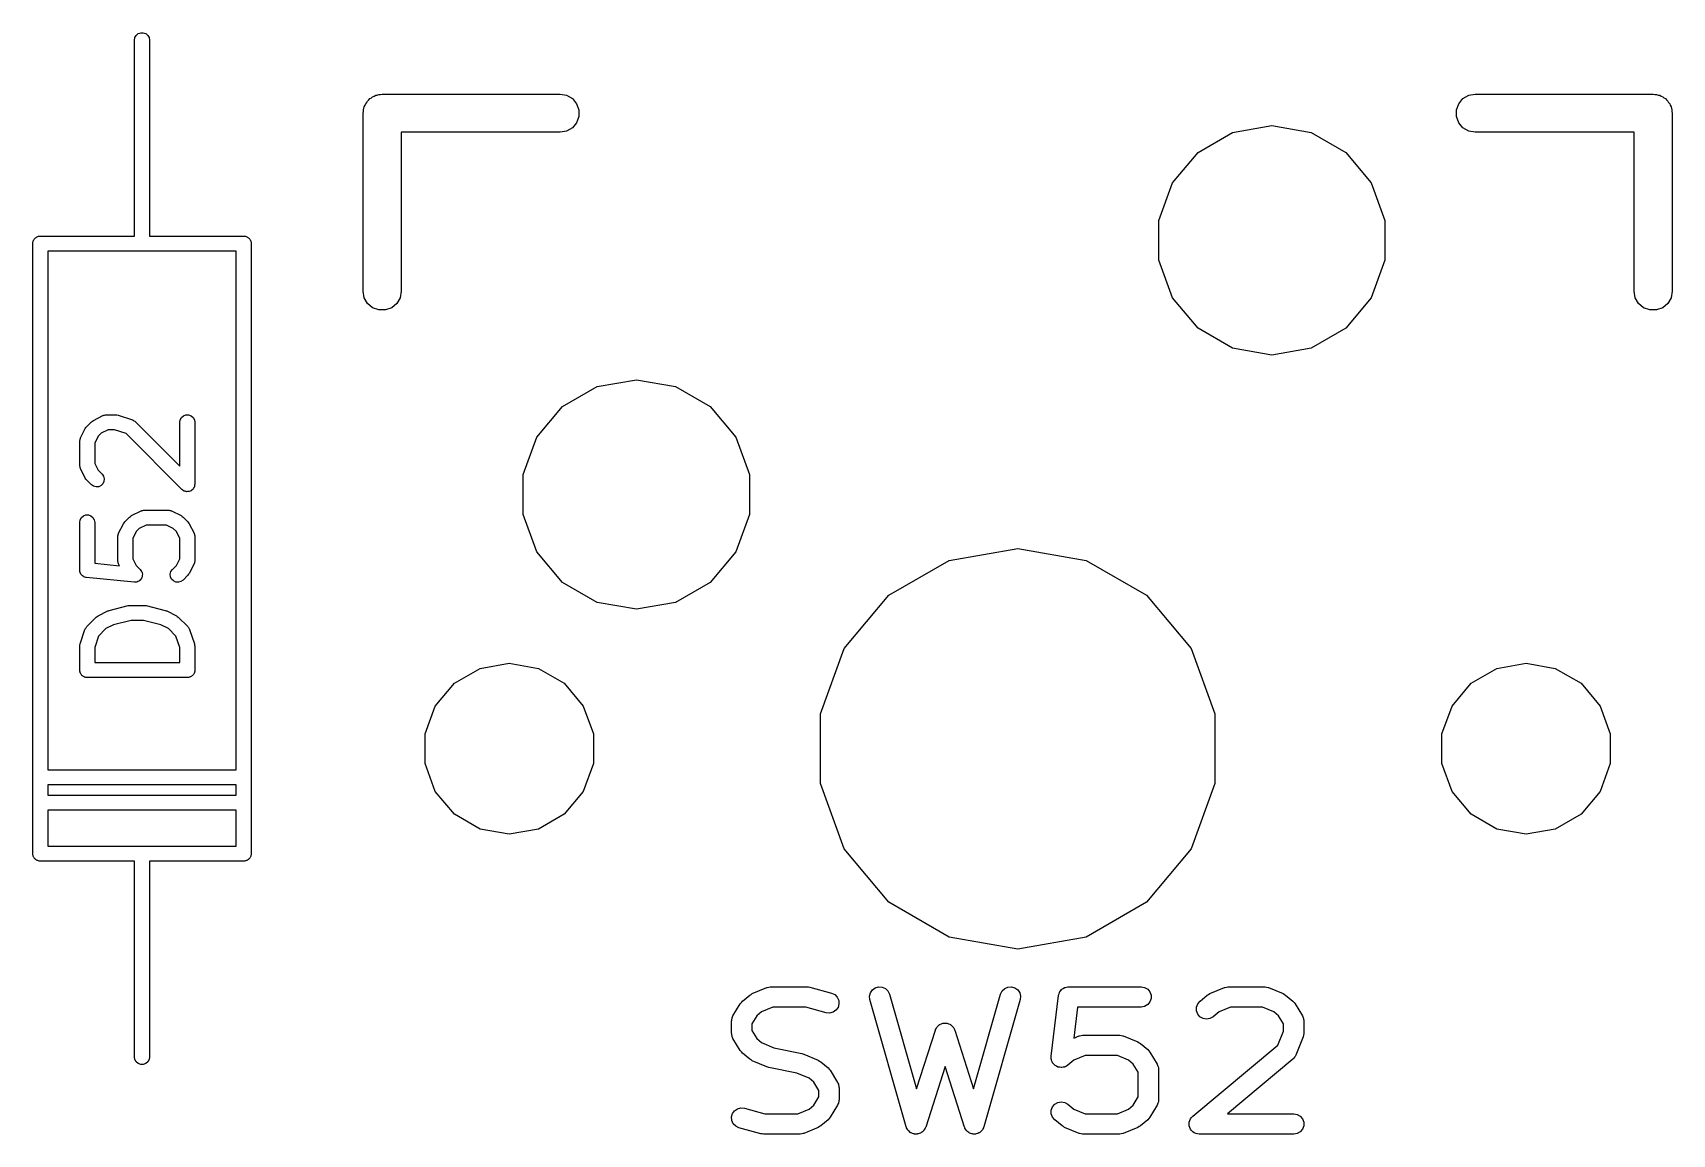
# Model space of a CAD drawing. Header units: millimetres. Extents: x 30 to 728, y -111 to 447.
# Drawn here: x 87.52 to 103.9, y 88.23 to 99.24 of the extents above; entities that cross this region are included whole.
import ezdxf

# ---------------------------------------------------------------- set-up
doc = ezdxf.new("R2010")
doc.units = ezdxf.units.MM
doc.layers.add('BLACK', color=7, linetype='Continuous')
doc.layers.add('寸法', color=21, linetype='Continuous')

# ---------------------------------------------------------------- blocks, each defined once
blk = doc.blocks.new('hhskb-F.SilkS')
at = {"layer": 'BLACK'}
for p, q in [((54.925, -128.92), (54.9295, -128.894)), ((54.925, -130.19), (54.925, -128.92)), ((54.9295, -128.894), (54.9425, -128.872)), ((54.9425, -128.872), (54.9625, -128.855)), ((54.9625, -128.855), (54.987, -128.846)), ((54.987, -128.846), (55.013, -128.846)), ((55.013, -128.846), (55.0375, -128.855)), ((55.0375, -128.855), (55.0575, -128.872)), ((55.0575, -128.872), (55.0705, -128.894)), ((55.0705, -128.894), (55.075, -128.92)), ((55.075, -128.92), (55.075, -130.19)), ((57.221, -129.585), (57.2293, -129.57)), ((57.2293, -129.57), (57.235, -129.555)), ((57.235, -129.555), (57.2457, -129.542)), ((57.2457, -129.542), (57.2541, -129.528)), ((57.2541, -129.528), (57.2668, -129.517)), ((57.2668, -129.517), (57.2775, -129.504)), ((57.2775, -129.504), (57.292, -129.496)), ((57.292, -129.496), (57.3047, -129.485)), ((57.3047, -129.485), (57.3204, -129.479)), ((57.3204, -129.479), (57.3348, -129.471)), ((57.3348, -129.471), (57.3513, -129.468)), ((57.3513, -129.468), (57.3669, -129.462)), ((57.3669, -129.462), (57.3836, -129.462)), ((57.3836, -129.462), (57.4, -129.459)), ((57.4, -129.459), (59.178, -129.459)), ((59.178, -129.459), (59.2432, -129.471)), ((59.2432, -129.471), (59.3005, -129.504)), ((59.3005, -129.504), (59.343, -129.555)), ((59.343, -129.555), (59.3656, -129.617)), ((68.1344, -129.617), (68.157, -129.555)), ((68.157, -129.555), (68.1995, -129.504)), ((68.1995, -129.504), (68.2568, -129.471)), ((68.2568, -129.471), (68.322, -129.459)), ((68.322, -129.459), (70.1, -129.459)), ((70.1, -129.459), (70.1164, -129.462)), ((70.1164, -129.462), (70.1331, -129.462)), ((70.1331, -129.462), (70.1487, -129.468)), ((70.1487, -129.468), (70.1652, -129.471)), ((70.1652, -129.471), (70.1796, -129.479)), ((70.1796, -129.479), (70.1953, -129.485)), ((70.1953, -129.485), (70.208, -129.496)), ((70.208, -129.496), (70.2225, -129.504)), ((70.2225, -129.504), (70.2332, -129.517)), ((70.2332, -129.517), (70.2459, -129.528)), ((70.2459, -129.528), (70.2543, -129.542)), ((70.2543, -129.542), (70.265, -129.555)), ((70.265, -129.555), (70.2707, -129.57)), ((70.2707, -129.57), (70.279, -129.585)), ((57.2095, -129.65), (57.2124, -129.634)), ((57.2095, -131.428), (57.2095, -129.65)), ((57.2124, -129.617), (57.2181, -129.601)), ((57.2124, -129.634), (57.2124, -129.617)), ((57.2181, -129.601), (57.221, -129.585)), ((59.3656, -129.683), (59.343, -129.745)), ((59.3656, -129.617), (59.3656, -129.683)), ((68.1344, -129.683), (68.1344, -129.617)), ((68.157, -129.745), (68.1344, -129.683)), ((70.279, -129.585), (70.2819, -129.601)), ((70.2819, -129.601), (70.2876, -129.617)), ((70.2876, -129.617), (70.2876, -129.634)), ((70.2876, -129.634), (70.2905, -129.65)), ((70.2905, -129.65), (70.2905, -131.428)), ((59.178, -129.84), (57.5905, -129.84)), ((57.5905, -129.84), (57.5905, -131.428)), ((59.2432, -129.829), (59.178, -129.84)), ((59.3005, -129.796), (59.2432, -129.829)), ((59.343, -129.745), (59.3005, -129.796)), ((65.5525, -130.041), (65.8976, -129.842)), ((65.8976, -129.842), (66.29, -129.773)), ((66.29, -129.773), (66.6824, -129.842)), ((66.6824, -129.842), (67.0275, -130.041)), ((68.1995, -129.796), (68.157, -129.745)), ((68.2568, -129.829), (68.1995, -129.796)), ((68.322, -129.84), (68.2568, -129.829)), ((69.9095, -129.84), (68.322, -129.84)), ((69.9095, -131.428), (69.9095, -129.84)), ((65.2964, -130.346), (65.5525, -130.041)), ((67.0275, -130.041), (67.2836, -130.346)), ((54.925, -130.877), (54.925, -130.19)), ((55.075, -130.19), (55.075, -130.877)), ((65.1601, -130.721), (65.2964, -130.346)), ((67.2836, -130.346), (67.4199, -130.721)), ((65.1601, -131.119), (65.1601, -130.721)), ((67.4199, -130.721), (67.4199, -131.119)), ((53.9415, -130.891), (53.9465, -130.887)), ((53.9465, -130.887), (53.9527, -130.885)), ((53.9527, -130.885), (53.9583, -130.882)), ((53.9583, -130.882), (53.9648, -130.88)), ((53.9648, -130.88), (53.971, -130.878)), ((53.971, -130.878), (53.9775, -130.878)), ((53.9775, -130.878), (53.984, -130.877)), ((53.984, -130.877), (54.925, -130.877)), ((55.075, -130.877), (56.016, -130.877)), ((56.016, -130.877), (56.0225, -130.878)), ((56.0225, -130.878), (56.029, -130.878)), ((56.029, -130.878), (56.0352, -130.88)), ((56.0352, -130.88), (56.0417, -130.882)), ((56.0417, -130.882), (56.0473, -130.885)), ((56.0473, -130.885), (56.0535, -130.887)), ((56.0535, -130.887), (56.0585, -130.891)), ((53.909, -130.952), (53.9101, -130.946)), ((53.909, -137.048), (53.909, -130.952)), ((53.9101, -130.939), (53.9124, -130.933)), ((53.9101, -130.946), (53.9101, -130.939)), ((53.9124, -130.933), (53.9135, -130.926)), ((53.9135, -130.926), (53.9168, -130.921)), ((53.9168, -130.921), (53.919, -130.915)), ((53.919, -130.915), (53.9233, -130.909)), ((53.9233, -130.909), (53.9265, -130.904)), ((53.9265, -130.904), (53.9316, -130.9)), ((53.9316, -130.9), (53.9358, -130.895)), ((53.9358, -130.895), (53.9415, -130.891)), ((55, -131.027), (54.059, -131.027)), ((54.059, -131.027), (54.059, -136.211)), ((55.941, -131.027), (55, -131.027)), ((55.941, -136.211), (55.941, -131.027)), ((56.0585, -130.891), (56.0642, -130.895)), ((56.0642, -130.895), (56.0684, -130.9)), ((56.0684, -130.9), (56.0735, -130.904)), ((56.0735, -130.904), (56.0767, -130.909)), ((56.0767, -130.909), (56.081, -130.915)), ((56.081, -130.915), (56.0832, -130.921)), ((56.0832, -130.921), (56.0865, -130.926)), ((56.0865, -130.926), (56.0876, -130.933)), ((56.0876, -130.933), (56.0899, -130.939)), ((56.0899, -130.939), (56.0899, -130.946)), ((56.0899, -130.946), (56.091, -130.952)), ((56.091, -130.952), (56.091, -137.048)), ((65.2964, -131.494), (65.1601, -131.119)), ((67.4199, -131.119), (67.2836, -131.494)), ((57.221, -131.493), (57.2095, -131.428)), ((57.2541, -131.55), (57.221, -131.493)), ((57.579, -131.493), (57.5459, -131.55)), ((57.5905, -131.428), (57.579, -131.493)), ((65.5525, -131.799), (65.2964, -131.494)), ((67.2836, -131.494), (67.0275, -131.799)), ((69.921, -131.493), (69.9095, -131.428)), ((69.9541, -131.55), (69.921, -131.493)), ((70.279, -131.493), (70.2459, -131.55)), ((70.2905, -131.428), (70.279, -131.493)), ((57.3047, -131.593), (57.2541, -131.55)), ((57.3669, -131.616), (57.3047, -131.593)), ((57.4331, -131.616), (57.3669, -131.616)), ((57.4952, -131.593), (57.4331, -131.616)), ((57.5459, -131.55), (57.4952, -131.593)), ((70.0048, -131.593), (69.9541, -131.55)), ((70.0669, -131.616), (70.0048, -131.593)), ((70.1331, -131.616), (70.0669, -131.616)), ((70.1953, -131.593), (70.1331, -131.616)), ((70.2459, -131.55), (70.1953, -131.593)), ((65.8976, -131.998), (65.5525, -131.799)), ((67.0275, -131.799), (66.6824, -131.998)), ((66.29, -132.067), (65.8976, -131.998)), ((66.6824, -131.998), (66.29, -132.067)), ((59.5476, -132.382), (59.94, -132.313)), ((59.94, -132.313), (60.3324, -132.382)), ((59.2025, -132.581), (59.5476, -132.382)), ((60.3324, -132.382), (60.6775, -132.581)), ((54.5141, -132.719), (54.6093, -132.671)), ((54.6093, -132.671), (54.6135, -132.67)), ((54.6135, -132.67), (54.6172, -132.668)), ((54.6172, -132.668), (54.6259, -132.666)), ((54.6259, -132.666), (54.6343, -132.664)), ((54.6343, -132.664), (54.6386, -132.664)), ((54.6386, -132.664), (54.6429, -132.663)), ((54.6429, -132.663), (54.7381, -132.663)), ((54.7381, -132.663), (54.7499, -132.665)), ((54.7499, -132.665), (54.7618, -132.667)), ((54.7618, -132.667), (54.9047, -132.715)), ((55.3819, -132.712), (55.3949, -132.69)), ((55.3949, -132.69), (55.4149, -132.673)), ((55.4149, -132.673), (55.4394, -132.664)), ((55.4394, -132.664), (55.4654, -132.664)), ((55.4654, -132.664), (55.4899, -132.673)), ((55.4899, -132.673), (55.5098, -132.69)), ((55.5098, -132.69), (55.5229, -132.712)), ((58.9464, -132.886), (59.2025, -132.581)), ((60.6775, -132.581), (60.9336, -132.886)), ((54.3853, -132.895), (54.4329, -132.8)), ((54.4329, -132.8), (54.4401, -132.79)), ((54.4401, -132.79), (54.447, -132.78)), ((54.447, -132.78), (54.4946, -132.733)), ((54.4946, -132.733), (54.5044, -132.726)), ((54.5044, -132.726), (54.5141, -132.719)), ((54.592, -132.847), (54.5616, -132.878)), ((54.6606, -132.813), (54.592, -132.847)), ((54.7259, -132.813), (54.6606, -132.813)), ((54.8404, -132.851), (54.7259, -132.813)), ((55.3993, -133.41), (54.8404, -132.851)), ((54.9047, -132.715), (54.9085, -132.717)), ((54.9085, -132.717), (54.9126, -132.718)), ((54.9126, -132.718), (54.9198, -132.723)), ((54.9198, -132.723), (54.9276, -132.727)), ((54.9276, -132.727), (54.9304, -132.73)), ((54.9304, -132.73), (54.934, -132.733)), ((54.934, -132.733), (55.3774, -133.176)), ((55.3774, -132.738), (55.3819, -132.712)), ((55.3774, -133.176), (55.3774, -132.738)), ((55.5229, -132.712), (55.5274, -132.738)), ((55.5274, -132.738), (55.5274, -133.357)), ((54.3774, -132.929), (54.3781, -132.924)), ((54.3774, -133.167), (54.3774, -132.929)), ((54.3779, -132.92), (54.3804, -132.912)), ((54.3781, -132.924), (54.3779, -132.92)), ((54.3804, -132.912), (54.3819, -132.903)), ((54.3819, -132.903), (54.3841, -132.899)), ((54.3841, -132.899), (54.3853, -132.895)), ((54.5616, -132.878), (54.5274, -132.946)), ((54.5274, -132.946), (54.5274, -133.149)), ((58.8101, -133.261), (58.9464, -132.886)), ((60.9336, -132.886), (61.0699, -133.261)), ((54.3781, -133.171), (54.3774, -133.167)), ((54.3779, -133.175), (54.3781, -133.171)), ((54.3804, -133.184), (54.3779, -133.175)), ((54.5274, -133.149), (54.5616, -133.217)), ((54.3819, -133.192), (54.3804, -133.184)), ((54.3841, -133.196), (54.3819, -133.192)), ((54.3853, -133.2), (54.3841, -133.196)), ((54.4329, -133.295), (54.3853, -133.2)), ((54.4401, -133.305), (54.4329, -133.295)), ((54.447, -133.315), (54.4401, -133.305)), ((54.4946, -133.363), (54.447, -133.315)), ((54.5616, -133.217), (54.6007, -133.256)), ((54.6007, -133.256), (54.6156, -133.278)), ((54.6201, -133.329), (54.6091, -133.353)), ((54.6156, -133.278), (54.6223, -133.303)), ((54.6223, -133.303), (54.6201, -133.329)), ((58.8101, -133.659), (58.8101, -133.261)), ((61.0699, -133.261), (61.0699, -133.659)), ((54.5159, -133.377), (54.4946, -133.363)), ((54.5411, -133.384), (54.5159, -133.377)), ((54.567, -133.382), (54.5411, -133.384)), ((54.5906, -133.371), (54.567, -133.382)), ((54.6091, -133.353), (54.5906, -133.371)), ((55.4074, -133.416), (55.3993, -133.41)), ((55.4149, -133.422), (55.4074, -133.416)), ((55.418, -133.423), (55.4149, -133.422)), ((55.4207, -133.425), (55.418, -133.423)), ((55.4302, -133.428), (55.4207, -133.425)), ((55.4394, -133.431), (55.4302, -133.428)), ((55.4427, -133.431), (55.4394, -133.431)), ((55.4458, -133.432), (55.4427, -133.431)), ((55.4556, -133.431), (55.4458, -133.432)), ((55.4654, -133.431), (55.4556, -133.431)), ((55.4685, -133.43), (55.4654, -133.431)), ((55.4718, -133.43), (55.4685, -133.43)), ((55.4807, -133.425), (55.4718, -133.43)), ((55.4899, -133.422), (55.4807, -133.425)), ((55.4924, -133.42), (55.4899, -133.422)), ((55.4954, -133.419), (55.4924, -133.42)), ((55.5023, -133.412), (55.4954, -133.419)), ((55.5098, -133.405), (55.5023, -133.412)), ((55.5115, -133.402), (55.5098, -133.405)), ((55.5138, -133.4), (55.5115, -133.402)), ((55.518, -133.391), (55.5138, -133.4)), ((55.5229, -133.383), (55.518, -133.391)), ((55.5234, -133.38), (55.5229, -133.383)), ((55.5248, -133.377), (55.5234, -133.38)), ((55.5257, -133.367), (55.5248, -133.377)), ((55.5274, -133.357), (55.5257, -133.367)), ((54.3949, -133.69), (54.4149, -133.673)), ((54.4149, -133.673), (54.4394, -133.664)), ((54.4394, -133.664), (54.4654, -133.664)), ((54.4654, -133.664), (54.4899, -133.673)), ((54.4899, -133.673), (54.5098, -133.69)), ((54.8854, -133.678), (54.895, -133.671)), ((54.895, -133.671), (54.9903, -133.623)), ((54.9903, -133.623), (54.9944, -133.622)), ((54.9944, -133.622), (54.9982, -133.62)), ((54.9982, -133.62), (55.0068, -133.618)), ((55.0068, -133.618), (55.0152, -133.616)), ((55.0152, -133.616), (55.0196, -133.616)), ((55.0196, -133.616), (55.0238, -133.615)), ((55.0238, -133.615), (55.2619, -133.615)), ((55.2619, -133.615), (55.2662, -133.616)), ((55.2662, -133.616), (55.2705, -133.616)), ((55.2705, -133.616), (55.2789, -133.618)), ((55.2789, -133.618), (55.2876, -133.62)), ((55.2876, -133.62), (55.2913, -133.622)), ((55.2913, -133.622), (55.2954, -133.623)), ((55.2954, -133.623), (55.3907, -133.671)), ((55.3907, -133.671), (55.4003, -133.678)), ((58.9464, -134.034), (58.8101, -133.659)), ((61.0699, -133.659), (60.9336, -134.034)), ((54.3774, -133.738), (54.3819, -133.712)), ((54.3774, -134.214), (54.3774, -133.738)), ((54.3819, -133.712), (54.3949, -133.69)), ((54.5098, -133.69), (54.5229, -133.712)), ((54.5229, -133.712), (54.5274, -133.738)), ((54.5274, -133.738), (54.5274, -134.146)), ((54.7663, -133.847), (54.8139, -133.752)), ((54.8139, -133.752), (54.821, -133.743)), ((54.821, -133.743), (54.8279, -133.733)), ((54.8279, -133.733), (54.8755, -133.685)), ((54.8755, -133.685), (54.8854, -133.678)), ((54.9426, -133.83), (54.9083, -133.899)), ((54.973, -133.8), (54.9426, -133.83)), ((55.0415, -133.765), (54.973, -133.8)), ((55.2442, -133.765), (55.0415, -133.765)), ((55.3127, -133.8), (55.2442, -133.765)), ((55.3431, -133.83), (55.3127, -133.8)), ((55.3774, -133.899), (55.3431, -133.83)), ((55.4003, -133.678), (55.4102, -133.685)), ((55.4102, -133.685), (55.4578, -133.733)), ((55.4578, -133.733), (55.4647, -133.743)), ((55.4647, -133.743), (55.4718, -133.752)), ((55.4718, -133.752), (55.5195, -133.847)), ((54.7583, -133.881), (54.7591, -133.877)), ((54.7583, -134.119), (54.7583, -133.881)), ((54.7588, -133.872), (54.7613, -133.864)), ((54.7591, -133.877), (54.7588, -133.872)), ((54.7613, -133.864), (54.7629, -133.855)), ((54.7629, -133.855), (54.765, -133.852)), ((54.765, -133.852), (54.7663, -133.847)), ((54.9083, -133.899), (54.9083, -134.101)), ((55.3774, -134.101), (55.3774, -133.899)), ((55.5195, -133.847), (55.5207, -133.852)), ((55.5207, -133.852), (55.5229, -133.855)), ((55.5229, -133.855), (55.5244, -133.864)), ((55.5244, -133.864), (55.5269, -133.872)), ((55.5269, -133.872), (55.5266, -133.877)), ((55.5266, -133.877), (55.5274, -133.881)), ((55.5274, -133.881), (55.5274, -134.119)), ((63.0654, -134.119), (63.75, -133.998)), ((63.75, -133.998), (64.4346, -134.119)), ((54.5274, -134.146), (54.7756, -134.171)), ((54.7591, -134.123), (54.7583, -134.119)), ((54.7588, -134.128), (54.7591, -134.123)), ((54.7613, -134.136), (54.7588, -134.128)), ((54.7629, -134.145), (54.7613, -134.136)), ((54.765, -134.148), (54.7629, -134.145)), ((54.7663, -134.153), (54.765, -134.148)), ((54.7756, -134.171), (54.7663, -134.153)), ((54.9083, -134.101), (54.9426, -134.17)), ((55.3431, -134.17), (55.3774, -134.101)), ((55.5195, -134.153), (55.4718, -134.248)), ((55.5207, -134.148), (55.5195, -134.153)), ((55.5229, -134.145), (55.5207, -134.148)), ((55.5244, -134.136), (55.5229, -134.145)), ((55.5269, -134.128), (55.5244, -134.136)), ((55.5274, -134.119), (55.5266, -134.123)), ((55.5266, -134.123), (55.5269, -134.128)), ((59.2025, -134.339), (58.9464, -134.034)), ((60.9336, -134.034), (60.6775, -134.339)), ((62.4634, -134.467), (63.0654, -134.119)), ((64.4346, -134.119), (65.0365, -134.467)), ((54.3779, -134.217), (54.3774, -134.214)), ((54.3776, -134.22), (54.3779, -134.217)), ((54.3801, -134.23), (54.3776, -134.22)), ((54.3819, -134.24), (54.3801, -134.23)), ((54.3833, -134.242), (54.3819, -134.24)), ((54.384, -134.245), (54.3833, -134.242)), ((54.3898, -134.254), (54.384, -134.245)), ((54.3949, -134.262), (54.3898, -134.254)), ((54.3971, -134.264), (54.3949, -134.262)), ((54.3987, -134.267), (54.3971, -134.264)), ((54.407, -134.273), (54.3987, -134.267)), ((54.4149, -134.279), (54.407, -134.273)), ((54.4175, -134.28), (54.4149, -134.279)), ((54.4198, -134.282), (54.4175, -134.28)), ((54.4297, -134.285), (54.4198, -134.282)), ((54.4394, -134.288), (54.4297, -134.285)), ((54.4422, -134.288), (54.4394, -134.288)), ((54.4449, -134.289), (54.4422, -134.288)), ((54.9211, -134.337), (54.4449, -134.289)), ((54.9426, -134.17), (54.9816, -134.209)), ((54.9708, -134.324), (54.9594, -134.329)), ((54.9712, -134.324), (54.9708, -134.324)), ((54.9716, -134.323), (54.9712, -134.324)), ((54.9805, -134.314), (54.9716, -134.323)), ((54.9895, -134.306), (54.9805, -134.314)), ((54.9816, -134.209), (54.9819, -134.209)), ((54.9819, -134.209), (54.9823, -134.21)), ((54.9823, -134.21), (54.9893, -134.22)), ((54.9893, -134.22), (54.9965, -134.23)), ((54.9897, -134.305), (54.9895, -134.306)), ((54.99, -134.305), (54.9897, -134.305)), ((54.9953, -134.294), (54.99, -134.305)), ((55.0008, -134.282), (54.9953, -134.294)), ((54.9965, -134.23), (54.9967, -134.231)), ((54.9967, -134.231), (54.9969, -134.231)), ((54.9969, -134.231), (55, -134.243)), ((55, -134.243), (55.0033, -134.255)), ((55.001, -134.281), (55.0008, -134.282)), ((55.0008, -134.282), (55.0008, -134.282)), ((55.0021, -134.269), (55.001, -134.281)), ((55.0034, -134.256), (55.0021, -134.269)), ((55.0033, -134.255), (55.0032, -134.256)), ((55.0032, -134.256), (55.0034, -134.256)), ((55.2824, -134.255), (55.2892, -134.23)), ((55.2847, -134.281), (55.2824, -134.255)), ((55.2957, -134.305), (55.2847, -134.281)), ((55.2892, -134.23), (55.3041, -134.209)), ((55.3141, -134.323), (55.2957, -134.305)), ((55.3041, -134.209), (55.3431, -134.17)), ((55.3377, -134.334), (55.3141, -134.323)), ((55.4102, -134.315), (55.3888, -134.33)), ((55.4578, -134.267), (55.4102, -134.315)), ((55.4647, -134.257), (55.4578, -134.267)), ((55.4718, -134.248), (55.4647, -134.257)), ((54.9216, -134.336), (54.9211, -134.337)), ((54.922, -134.337), (54.9216, -134.336)), ((54.9345, -134.336), (54.922, -134.337)), ((54.9471, -134.335), (54.9345, -134.336)), ((54.9475, -134.334), (54.9471, -134.335)), ((54.948, -134.334), (54.9475, -134.334)), ((54.9594, -134.329), (54.948, -134.334)), ((55.3637, -134.337), (55.3377, -134.334)), ((55.3888, -134.33), (55.3637, -134.337)), ((59.5476, -134.538), (59.2025, -134.339)), ((60.6775, -134.339), (60.3324, -134.538)), ((62.0166, -134.999), (62.4634, -134.467)), ((65.0365, -134.467), (65.4834, -134.999)), ((54.5617, -134.671), (54.6569, -134.623)), ((54.6569, -134.623), (54.6648, -134.621)), ((54.6648, -134.621), (54.6723, -134.618)), ((54.6723, -134.618), (54.8628, -134.57)), ((54.8628, -134.57), (54.8719, -134.569)), ((54.8719, -134.569), (54.881, -134.568)), ((54.881, -134.568), (55.0238, -134.568)), ((55.0238, -134.568), (55.0328, -134.569)), ((55.0328, -134.569), (55.042, -134.57)), ((55.042, -134.57), (55.2325, -134.618)), ((55.2325, -134.618), (55.24, -134.621)), ((55.24, -134.621), (55.2478, -134.623)), ((55.2478, -134.623), (55.3431, -134.671)), ((59.94, -134.607), (59.5476, -134.538)), ((60.3324, -134.538), (59.94, -134.607)), ((54.3812, -134.952), (54.4288, -134.81)), ((54.4288, -134.81), (54.4309, -134.806)), ((54.4309, -134.806), (54.432, -134.802)), ((54.432, -134.802), (54.4371, -134.794)), ((54.4371, -134.794), (54.4413, -134.787)), ((54.4413, -134.787), (54.4445, -134.784)), ((54.4445, -134.784), (54.447, -134.78)), ((54.447, -134.78), (54.5422, -134.685)), ((54.5422, -134.685), (54.552, -134.678)), ((54.552, -134.678), (54.5617, -134.671)), ((54.6397, -134.8), (54.5656, -134.874)), ((54.7167, -134.761), (54.6397, -134.8)), ((54.8902, -134.718), (54.7167, -134.761)), ((55.0146, -134.718), (54.8902, -134.718)), ((55.1881, -134.761), (55.0146, -134.718)), ((55.2651, -134.8), (55.1881, -134.761)), ((55.3392, -134.874), (55.2651, -134.8)), ((55.3431, -134.671), (55.3527, -134.678)), ((55.3527, -134.678), (55.3626, -134.685)), ((55.3626, -134.685), (55.4578, -134.78)), ((55.4578, -134.78), (55.4603, -134.784)), ((55.4603, -134.784), (55.4635, -134.787)), ((55.4635, -134.787), (55.4677, -134.794)), ((55.4677, -134.794), (55.4727, -134.802)), ((55.4727, -134.802), (55.4739, -134.806)), ((55.4739, -134.806), (55.4759, -134.81)), ((55.4759, -134.81), (55.5235, -134.952)), ((54.3774, -134.976), (54.3795, -134.964)), ((54.3774, -135.214), (54.3774, -134.976)), ((54.3795, -134.964), (54.3812, -134.952)), ((54.5656, -134.874), (54.5274, -134.988)), ((55.3774, -134.988), (55.3392, -134.874)), ((55.5235, -134.952), (55.5253, -134.964)), ((55.5253, -134.964), (55.5274, -134.976)), ((55.5274, -134.976), (55.5274, -135.214)), ((54.5274, -134.988), (54.5274, -135.139)), ((54.5274, -135.139), (55.3774, -135.139)), ((55.3774, -135.139), (55.3774, -134.988)), ((58.3779, -135.197), (58.67, -135.146)), ((58.67, -135.146), (58.9621, -135.197)), ((61.7789, -135.652), (62.0166, -134.999)), ((65.4834, -134.999), (65.7211, -135.652)), ((68.5379, -135.197), (68.83, -135.146)), ((68.83, -135.146), (69.1221, -135.197)), ((54.3785, -135.221), (54.3774, -135.214)), ((54.3785, -135.227), (54.3785, -135.221)), ((54.3808, -135.233), (54.3785, -135.227)), ((54.3819, -135.24), (54.3808, -135.233)), ((54.3852, -135.246), (54.3819, -135.24)), ((54.3874, -135.252), (54.3852, -135.246)), ((54.3916, -135.257), (54.3874, -135.252)), ((54.3949, -135.262), (54.3916, -135.257)), ((54.4, -135.267), (54.3949, -135.262)), ((54.4042, -135.272), (54.4, -135.267)), ((54.4099, -135.275), (54.4042, -135.272)), ((54.4149, -135.279), (54.4099, -135.275)), ((54.421, -135.281), (54.4149, -135.279)), ((54.4267, -135.285), (54.421, -135.281)), ((54.4332, -135.286), (54.4267, -135.285)), ((54.4394, -135.288), (54.4332, -135.286)), ((54.4459, -135.288), (54.4394, -135.288)), ((54.4524, -135.289), (54.4459, -135.288)), ((55.4524, -135.289), (54.4524, -135.289)), ((55.4588, -135.288), (55.4524, -135.289)), ((55.4654, -135.288), (55.4588, -135.288)), ((55.4716, -135.286), (55.4654, -135.288)), ((55.478, -135.285), (55.4716, -135.286)), ((55.4837, -135.281), (55.478, -135.285)), ((55.4899, -135.279), (55.4837, -135.281)), ((55.4949, -135.275), (55.4899, -135.279)), ((55.5006, -135.272), (55.4949, -135.275)), ((55.5048, -135.267), (55.5006, -135.272)), ((55.5098, -135.262), (55.5048, -135.267)), ((55.5131, -135.257), (55.5098, -135.262)), ((55.5173, -135.252), (55.5131, -135.257)), ((55.5196, -135.246), (55.5173, -135.252)), ((55.5229, -135.24), (55.5196, -135.246)), ((55.524, -135.233), (55.5229, -135.24)), ((55.5262, -135.227), (55.524, -135.233)), ((55.5274, -135.214), (55.5262, -135.221)), ((55.5262, -135.221), (55.5262, -135.227)), ((58.121, -135.346), (58.3779, -135.197)), ((58.9621, -135.197), (59.219, -135.346)), ((68.281, -135.346), (68.5379, -135.197)), ((69.1221, -135.197), (69.379, -135.346)), ((57.9303, -135.573), (58.121, -135.346)), ((59.219, -135.346), (59.4097, -135.573)), ((68.0903, -135.573), (68.281, -135.346)), ((69.379, -135.346), (69.5697, -135.573)), ((57.8288, -135.852), (57.9303, -135.573)), ((59.4097, -135.573), (59.5112, -135.852)), ((67.9888, -135.852), (68.0903, -135.573)), ((69.5697, -135.573), (69.6712, -135.852)), ((61.7789, -136.348), (61.7789, -135.652)), ((65.7211, -135.652), (65.7211, -136.348)), ((57.8288, -136.148), (57.8288, -135.852)), ((59.5112, -135.852), (59.5112, -136.148)), ((67.9888, -136.148), (67.9888, -135.852)), ((69.6712, -135.852), (69.6712, -136.148)), ((54.059, -136.211), (55.941, -136.211)), ((57.9303, -136.427), (57.8288, -136.148)), ((59.5112, -136.148), (59.4097, -136.427)), ((68.0903, -136.427), (67.9888, -136.148)), ((69.6712, -136.148), (69.5697, -136.427)), ((54.059, -136.361), (54.059, -136.465)), ((55.941, -136.361), (54.059, -136.361)), ((55.941, -136.465), (55.941, -136.361)), ((58.121, -136.654), (57.9303, -136.427)), ((59.4097, -136.427), (59.219, -136.654)), ((62.0166, -137.001), (61.7789, -136.348)), ((65.7211, -136.348), (65.4834, -137.001)), ((68.281, -136.654), (68.0903, -136.427)), ((69.5697, -136.427), (69.379, -136.654)), ((54.059, -136.465), (55.941, -136.465)), ((55.941, -136.615), (54.059, -136.615)), ((54.059, -136.615), (54.059, -136.973)), ((55.941, -136.973), (55.941, -136.615)), ((58.3779, -136.803), (58.121, -136.654)), ((59.219, -136.654), (58.9621, -136.803)), ((68.5379, -136.803), (68.281, -136.654)), ((69.379, -136.654), (69.1221, -136.803)), ((58.67, -136.854), (58.3779, -136.803)), ((58.9621, -136.803), (58.67, -136.854)), ((68.83, -136.854), (68.5379, -136.803)), ((69.1221, -136.803), (68.83, -136.854)), ((53.9101, -137.054), (53.909, -137.048)), ((53.9101, -137.061), (53.9101, -137.054)), ((53.9124, -137.067), (53.9101, -137.061)), ((53.9135, -137.074), (53.9124, -137.067)), ((53.9168, -137.079), (53.9135, -137.074)), ((53.919, -137.085), (53.9168, -137.079)), ((53.9233, -137.091), (53.919, -137.085)), ((53.9265, -137.096), (53.9233, -137.091)), ((53.9316, -137.1), (53.9265, -137.096)), ((53.9358, -137.105), (53.9316, -137.1)), ((53.9415, -137.109), (53.9358, -137.105)), ((53.9465, -137.113), (53.9415, -137.109)), ((53.9527, -137.115), (53.9465, -137.113)), ((54.059, -136.973), (55, -136.973)), ((55, -136.973), (55.941, -136.973)), ((56.0535, -137.113), (56.0473, -137.115)), ((56.0585, -137.109), (56.0535, -137.113)), ((56.0642, -137.105), (56.0585, -137.109)), ((56.0684, -137.1), (56.0642, -137.105)), ((56.0735, -137.096), (56.0684, -137.1)), ((56.0767, -137.091), (56.0735, -137.096)), ((56.081, -137.085), (56.0767, -137.091)), ((56.0832, -137.079), (56.081, -137.085)), ((56.0865, -137.074), (56.0832, -137.079)), ((56.0876, -137.067), (56.0865, -137.074)), ((56.0899, -137.061), (56.0876, -137.067)), ((56.091, -137.048), (56.0899, -137.054)), ((56.0899, -137.054), (56.0899, -137.061)), ((62.4634, -137.533), (62.0166, -137.001)), ((65.4834, -137.001), (65.0365, -137.533)), ((53.9583, -137.118), (53.9527, -137.115)), ((53.9648, -137.12), (53.9583, -137.118)), ((53.971, -137.122), (53.9648, -137.12)), ((53.9775, -137.122), (53.971, -137.122)), ((53.984, -137.123), (53.9775, -137.122)), ((54.925, -137.123), (53.984, -137.123)), ((54.925, -137.81), (54.925, -137.123)), ((56.016, -137.123), (55.075, -137.123)), ((55.075, -137.123), (55.075, -137.81)), ((56.0225, -137.122), (56.016, -137.123)), ((56.029, -137.122), (56.0225, -137.122)), ((56.0352, -137.12), (56.029, -137.122)), ((56.0417, -137.118), (56.0352, -137.12)), ((56.0473, -137.115), (56.0417, -137.118)), ((63.0654, -137.881), (62.4634, -137.533)), ((65.0365, -137.533), (64.4346, -137.881)), ((54.925, -139.08), (54.925, -137.81)), ((55.075, -137.81), (55.075, -139.08)), ((63.75, -138.002), (63.0654, -137.881)), ((64.4346, -137.881), (63.75, -138.002)), ((61.0984, -138.446), (61.2435, -138.386)), ((61.2435, -138.386), (61.2458, -138.385)), ((61.2458, -138.385), (61.2478, -138.384)), ((61.2478, -138.384), (61.2629, -138.381)), ((61.2629, -138.381), (61.2779, -138.378)), ((61.2779, -138.378), (61.2803, -138.378)), ((61.2803, -138.378), (61.2826, -138.378)), ((61.2826, -138.378), (61.6454, -138.378)), ((61.6454, -138.378), (61.659, -138.38)), ((61.659, -138.38), (61.6726, -138.382)), ((61.6726, -138.382), (61.8903, -138.442)), ((62.2784, -138.438), (62.2981, -138.409)), ((62.2981, -138.409), (62.3267, -138.388)), ((62.3267, -138.388), (62.3606, -138.378)), ((62.3606, -138.378), (62.3958, -138.381)), ((62.3958, -138.381), (62.428, -138.395)), ((62.428, -138.395), (62.4534, -138.42)), ((62.4534, -138.42), (62.4688, -138.452)), ((63.5797, -138.452), (63.5952, -138.42)), ((63.5952, -138.42), (63.6205, -138.395)), ((63.6205, -138.395), (63.6528, -138.381)), ((63.6528, -138.381), (63.688, -138.378)), ((63.688, -138.378), (63.7219, -138.388)), ((63.7219, -138.388), (63.7504, -138.409)), ((63.7504, -138.409), (63.7702, -138.438)), ((64.17, -138.429), (64.1796, -138.417)), ((64.1796, -138.417), (64.1885, -138.405)), ((64.1885, -138.405), (64.1909, -138.404)), ((64.1909, -138.404), (64.1927, -138.402)), ((64.1927, -138.402), (64.2056, -138.394)), ((64.2056, -138.394), (64.218, -138.386)), ((64.218, -138.386), (64.2208, -138.385)), ((64.2208, -138.385), (64.2233, -138.384)), ((64.2233, -138.384), (64.2379, -138.381)), ((64.2379, -138.381), (64.2524, -138.378)), ((64.2524, -138.378), (64.2552, -138.378)), ((64.2552, -138.378), (64.258, -138.378)), ((64.258, -138.378), (64.9837, -138.378)), ((64.9837, -138.378), (65.0185, -138.384)), ((65.0185, -138.384), (65.049, -138.402)), ((65.049, -138.402), (65.0717, -138.429)), ((65.6704, -138.446), (65.8155, -138.386)), ((65.8155, -138.386), (65.8178, -138.385)), ((65.8178, -138.385), (65.8198, -138.384)), ((65.8198, -138.384), (65.8349, -138.381)), ((65.8349, -138.381), (65.8499, -138.378)), ((65.8499, -138.378), (65.8523, -138.378)), ((65.8523, -138.378), (65.8546, -138.378)), ((65.8546, -138.378), (66.2174, -138.378)), ((66.2174, -138.378), (66.2197, -138.378)), ((66.2197, -138.378), (66.2221, -138.378)), ((66.2221, -138.378), (66.2371, -138.381)), ((66.2371, -138.381), (66.2522, -138.384)), ((66.2522, -138.384), (66.2542, -138.385)), ((66.2542, -138.385), (66.2565, -138.386)), ((66.2565, -138.386), (66.4016, -138.446)), ((60.9052, -138.669), (60.9777, -138.548)), ((60.9777, -138.548), (60.9888, -138.535)), ((60.9888, -138.535), (60.9998, -138.522)), ((60.9998, -138.522), (61.0724, -138.462)), ((61.0724, -138.462), (61.0856, -138.454)), ((61.0856, -138.454), (61.0984, -138.446)), ((61.3029, -138.581), (61.1907, -138.628)), ((61.6316, -138.581), (61.3029, -138.581)), ((61.8359, -138.638), (61.6316, -138.581)), ((61.8903, -138.442), (61.9222, -138.457)), ((61.9222, -138.457), (61.9469, -138.482)), ((61.9548, -138.584), (61.9343, -138.612)), ((61.9469, -138.482), (61.9615, -138.515)), ((61.9643, -138.55), (61.9548, -138.584)), ((61.9615, -138.515), (61.9643, -138.55)), ((62.2698, -138.472), (62.2784, -138.438)), ((62.2735, -138.507), (62.2698, -138.472)), ((62.6363, -139.777), (62.2735, -138.507)), ((62.4688, -138.452), (62.7395, -139.399)), ((63.3091, -139.399), (63.5797, -138.452)), ((63.7751, -138.507), (63.4123, -139.777)), ((63.7702, -138.438), (63.7788, -138.472)), ((63.7788, -138.472), (63.7751, -138.507)), ((64.0846, -139.072), (64.1571, -138.467)), ((64.1571, -138.467), (64.1579, -138.465)), ((64.1579, -138.462), (64.163, -138.448)), ((64.1579, -138.465), (64.1579, -138.462)), ((64.163, -138.448), (64.1673, -138.434)), ((64.1673, -138.434), (64.169, -138.431)), ((64.169, -138.431), (64.17, -138.429)), ((64.3481, -138.581), (64.3109, -138.892)), ((64.9837, -138.581), (64.3481, -138.581)), ((65.0185, -138.575), (64.9837, -138.581)), ((65.049, -138.557), (65.0185, -138.575)), ((65.0717, -138.53), (65.049, -138.557)), ((65.0717, -138.429), (65.0838, -138.462)), ((65.0838, -138.497), (65.0717, -138.53)), ((65.0838, -138.462), (65.0838, -138.497)), ((65.5367, -138.618), (65.5369, -138.582)), ((65.5369, -138.582), (65.549, -138.549)), ((65.549, -138.549), (65.5718, -138.522)), ((65.5718, -138.522), (65.6444, -138.462)), ((65.6444, -138.462), (65.6576, -138.454)), ((65.6576, -138.454), (65.6704, -138.446)), ((65.8749, -138.581), (65.7627, -138.628)), ((66.1971, -138.581), (65.8749, -138.581)), ((66.3093, -138.628), (66.1971, -138.581)), ((66.4016, -138.446), (66.4144, -138.454)), ((66.4144, -138.454), (66.4276, -138.462)), ((66.4276, -138.462), (66.5002, -138.522)), ((66.5002, -138.522), (66.5111, -138.535)), ((66.5111, -138.535), (66.5223, -138.548)), ((66.5223, -138.548), (66.5948, -138.669)), ((60.8907, -138.721), (60.8924, -138.712)), ((60.8907, -138.842), (60.8907, -138.721)), ((60.8924, -138.712), (60.8925, -138.702)), ((60.8925, -138.702), (60.8954, -138.695)), ((60.8954, -138.695), (60.8968, -138.687)), ((60.8968, -138.687), (60.9017, -138.678)), ((60.9017, -138.678), (60.9052, -138.669)), ((61.1431, -138.668), (61.0939, -138.75)), ((61.0939, -138.75), (61.0939, -138.814)), ((61.1907, -138.628), (61.1431, -138.668)), ((61.8711, -138.641), (61.8359, -138.638)), ((61.9052, -138.632), (61.8711, -138.641)), ((61.9343, -138.612), (61.9052, -138.632)), ((62.977, -138.752), (62.99, -138.748)), ((62.99, -138.748), (63.0027, -138.743)), ((63.0027, -138.743), (63.0068, -138.743)), ((63.0068, -138.743), (63.0106, -138.742)), ((63.0106, -138.742), (63.0243, -138.742)), ((63.0243, -138.742), (63.038, -138.742)), ((63.038, -138.742), (63.0418, -138.743)), ((63.0418, -138.743), (63.0459, -138.743)), ((63.0459, -138.743), (63.0585, -138.748)), ((63.0585, -138.748), (63.0716, -138.752)), ((65.5487, -138.651), (65.5367, -138.618)), ((65.5713, -138.678), (65.5487, -138.651)), ((65.6018, -138.696), (65.5713, -138.678)), ((65.6365, -138.702), (65.6018, -138.696)), ((65.6713, -138.696), (65.6365, -138.702)), ((65.7019, -138.679), (65.6713, -138.696)), ((65.7627, -138.628), (65.7019, -138.679)), ((66.3569, -138.668), (66.3093, -138.628)), ((66.4061, -138.75), (66.3569, -138.668)), ((66.4061, -138.823), (66.4061, -138.75)), ((66.5948, -138.669), (66.5983, -138.678)), ((66.5983, -138.678), (66.6032, -138.687)), ((66.6032, -138.687), (66.6046, -138.695)), ((66.6046, -138.695), (66.6075, -138.702)), ((66.6075, -138.702), (66.6076, -138.712)), ((66.6076, -138.712), (66.6093, -138.721)), ((66.6093, -138.721), (66.6093, -138.842)), ((60.8924, -138.852), (60.8907, -138.842)), ((60.8925, -138.862), (60.8924, -138.852)), ((60.8954, -138.869), (60.8925, -138.862)), ((60.8968, -138.877), (60.8954, -138.869)), ((60.9017, -138.886), (60.8968, -138.877)), ((60.9052, -138.895), (60.9017, -138.886)), ((60.9777, -139.016), (60.9052, -138.895)), ((61.0939, -138.814), (61.1431, -138.896)), ((61.1431, -138.896), (61.1907, -138.936)), ((62.7395, -139.399), (62.9275, -138.811)), ((62.9275, -138.811), (62.9294, -138.808)), ((62.9294, -138.808), (62.9303, -138.804)), ((62.9303, -138.804), (62.9376, -138.792)), ((62.9376, -138.792), (62.9439, -138.78)), ((62.9439, -138.78), (62.9469, -138.777)), ((62.9469, -138.777), (62.9491, -138.774)), ((62.9491, -138.774), (62.9599, -138.766)), ((62.9599, -138.766), (62.9701, -138.756)), ((62.9701, -138.756), (62.9738, -138.755)), ((62.9738, -138.755), (62.977, -138.752)), ((63.0716, -138.752), (63.0748, -138.755)), ((63.0748, -138.755), (63.0785, -138.756)), ((63.0785, -138.756), (63.0887, -138.766)), ((63.0887, -138.766), (63.0995, -138.774)), ((63.0995, -138.774), (63.1016, -138.777)), ((63.1016, -138.777), (63.1046, -138.78)), ((63.1046, -138.78), (63.111, -138.792)), ((63.111, -138.792), (63.1183, -138.804)), ((63.1183, -138.804), (63.1192, -138.808)), ((63.1192, -138.808), (63.1211, -138.811)), ((63.1211, -138.811), (63.3091, -139.399)), ((64.3109, -138.892), (64.3641, -138.87)), ((64.3641, -138.87), (64.3664, -138.869)), ((64.3664, -138.869), (64.3684, -138.868)), ((64.3684, -138.868), (64.3835, -138.865)), ((64.3835, -138.865), (64.3985, -138.862)), ((64.3985, -138.862), (64.4008, -138.862)), ((64.4008, -138.862), (64.4031, -138.862)), ((64.4031, -138.862), (64.766, -138.862)), ((64.766, -138.862), (64.7683, -138.862)), ((64.7683, -138.862), (64.7706, -138.862)), ((64.7706, -138.862), (64.7856, -138.865)), ((64.7856, -138.865), (64.8007, -138.868)), ((64.8007, -138.868), (64.8028, -138.869)), ((64.8028, -138.869), (64.8051, -138.87)), ((64.8051, -138.87), (64.9502, -138.93)), ((66.3504, -138.962), (66.4061, -138.823)), ((66.602, -138.88), (66.5295, -139.062)), ((66.6024, -138.879), (66.602, -138.88)), ((66.6032, -138.877), (66.6024, -138.879)), ((66.606, -138.861), (66.6032, -138.877)), ((66.6093, -138.846), (66.606, -138.861)), ((66.6093, -138.842), (66.609, -138.844)), ((66.609, -138.844), (66.6093, -138.846)), ((60.9889, -139.028), (60.9777, -139.016)), ((60.9998, -139.041), (60.9889, -139.028)), ((61.0724, -139.102), (60.9998, -139.041)), ((61.1907, -138.936), (61.3127, -138.987)), ((61.3127, -138.987), (61.5936, -139.045)), ((61.5936, -139.045), (61.6025, -139.049)), ((61.6025, -139.049), (61.6119, -139.051)), ((61.6119, -139.051), (61.7571, -139.111)), ((64.0854, -139.087), (64.0846, -139.072)), ((64.4235, -139.065), (64.3113, -139.112)), ((64.7457, -139.065), (64.4235, -139.065)), ((64.8579, -139.112), (64.7457, -139.065)), ((64.9502, -138.93), (64.963, -138.938)), ((64.963, -138.938), (64.9762, -138.946)), ((64.9762, -138.946), (65.0488, -139.006)), ((65.0488, -139.006), (65.0597, -139.019)), ((65.0597, -139.019), (65.0708, -139.032)), ((65.0708, -139.032), (65.1434, -139.153)), ((65.4992, -139.671), (66.3504, -138.962)), ((66.523, -139.075), (66.5163, -139.083)), ((66.5255, -139.068), (66.523, -139.075)), ((66.5295, -139.062), (66.5255, -139.068)), ((54.9295, -139.106), (54.925, -139.08)), ((54.9425, -139.128), (54.9295, -139.106)), ((54.9625, -139.145), (54.9425, -139.128)), ((54.987, -139.154), (54.9625, -139.145)), ((55.013, -139.154), (54.987, -139.154)), ((55.0375, -139.145), (55.013, -139.154)), ((55.0575, -139.128), (55.0375, -139.145)), ((55.0705, -139.106), (55.0575, -139.128)), ((55.075, -139.08), (55.0705, -139.106)), ((61.0856, -139.109), (61.0724, -139.102)), ((61.0984, -139.118), (61.0856, -139.109)), ((61.2435, -139.178), (61.0984, -139.118)), ((61.2529, -139.18), (61.2435, -139.178)), ((61.2618, -139.184), (61.2529, -139.18)), ((61.5427, -139.242), (61.2618, -139.184)), ((61.6648, -139.293), (61.5427, -139.242)), ((61.7571, -139.111), (61.7699, -139.12)), ((61.7699, -139.12), (61.783, -139.127)), ((61.783, -139.127), (61.8556, -139.188)), ((61.8556, -139.188), (61.8666, -139.201)), ((61.8666, -139.201), (61.8777, -139.213)), ((61.8777, -139.213), (61.9503, -139.334)), ((63.0243, -139.176), (62.8308, -139.78)), ((63.2178, -139.78), (63.0243, -139.176)), ((64.0853, -139.102), (64.0854, -139.087)), ((64.0863, -139.104), (64.0853, -139.102)), ((64.0865, -139.107), (64.0863, -139.104)), ((64.0923, -139.121), (64.0865, -139.107)), ((64.0973, -139.135), (64.0923, -139.121)), ((64.0992, -139.137), (64.0973, -139.135)), ((64.1004, -139.14), (64.0992, -139.137)), ((64.1104, -139.151), (64.1004, -139.14)), ((64.1199, -139.162), (64.1104, -139.151)), ((64.1225, -139.163), (64.1199, -139.162)), ((64.1245, -139.166), (64.1225, -139.163)), ((64.1376, -139.172), (64.1245, -139.166)), ((64.1504, -139.18), (64.1376, -139.172)), ((64.1533, -139.18), (64.1504, -139.18)), ((64.156, -139.182), (64.1533, -139.18)), ((64.1706, -139.183), (64.156, -139.182)), ((64.1851, -139.186), (64.1706, -139.183)), ((64.188, -139.185), (64.1851, -139.186)), ((64.191, -139.186), (64.188, -139.185)), ((64.2053, -139.182), (64.191, -139.186)), ((64.2199, -139.18), (64.2053, -139.182)), ((64.2225, -139.178), (64.2199, -139.18)), ((64.2254, -139.178), (64.2225, -139.178)), ((64.2377, -139.17), (64.2254, -139.178)), ((64.2505, -139.162), (64.2377, -139.17)), ((64.3113, -139.112), (64.2505, -139.162)), ((64.9054, -139.151), (64.8579, -139.112)), ((64.9547, -139.233), (64.9054, -139.151)), ((64.9547, -139.479), (64.9547, -139.233)), ((65.1434, -139.153), (65.1469, -139.162)), ((65.1469, -139.162), (65.1518, -139.17)), ((65.1518, -139.17), (65.1532, -139.178)), ((65.1532, -139.178), (65.156, -139.186)), ((65.156, -139.186), (65.1562, -139.196)), ((65.1562, -139.196), (65.1579, -139.205)), ((65.1579, -139.205), (65.1579, -139.508)), ((66.5002, -139.102), (65.8449, -139.648)), ((66.505, -139.096), (66.5002, -139.102)), ((66.5109, -139.092), (66.505, -139.096)), ((66.5163, -139.083), (66.5109, -139.092)), ((61.7123, -139.333), (61.6648, -139.293)), ((61.7615, -139.415), (61.7123, -139.333)), ((61.9503, -139.334), (61.9537, -139.343)), ((61.9537, -139.343), (61.9586, -139.352)), ((61.9586, -139.352), (61.96, -139.36)), ((61.96, -139.36), (61.9629, -139.367)), ((61.9629, -139.367), (61.9631, -139.377)), ((61.9631, -139.377), (61.9647, -139.387)), ((61.9647, -139.387), (61.9647, -139.508)), ((61.6648, -139.601), (61.7123, -139.562)), ((61.7123, -139.562), (61.7615, -139.479)), ((61.7615, -139.479), (61.7615, -139.415)), ((61.9503, -139.56), (61.8777, -139.681)), ((61.9537, -139.551), (61.9503, -139.56)), ((61.9586, -139.542), (61.9537, -139.551)), ((61.96, -139.534), (61.9586, -139.542)), ((61.9629, -139.527), (61.96, -139.534)), ((61.9631, -139.517), (61.9629, -139.527)), ((61.9647, -139.508), (61.9631, -139.517)), ((64.0973, -139.578), (64.1199, -139.551)), ((64.1199, -139.551), (64.1504, -139.533)), ((64.1504, -139.533), (64.1851, -139.527)), ((64.1851, -139.527), (64.2199, -139.533)), ((64.2199, -139.533), (64.2505, -139.551)), ((64.2505, -139.551), (64.3112, -139.601)), ((64.8579, -139.601), (64.9054, -139.562)), ((64.9054, -139.562), (64.9547, -139.479)), ((65.1434, -139.56), (65.0708, -139.681)), ((65.1469, -139.551), (65.1434, -139.56)), ((65.1518, -139.542), (65.1469, -139.551)), ((65.1532, -139.534), (65.1518, -139.542)), ((65.156, -139.527), (65.1532, -139.534)), ((65.1562, -139.517), (65.156, -139.527)), ((65.1579, -139.508), (65.1562, -139.517)), ((60.8912, -139.679), (60.9006, -139.645)), ((60.8939, -139.714), (60.8912, -139.679)), ((60.9085, -139.747), (60.8939, -139.714)), ((60.9006, -139.645), (60.9211, -139.617)), ((60.9211, -139.617), (60.9502, -139.597)), ((60.9502, -139.597), (60.9844, -139.588)), ((60.9844, -139.588), (61.0195, -139.591)), ((61.0195, -139.591), (61.2238, -139.648)), ((61.2238, -139.648), (61.5525, -139.648)), ((61.5525, -139.648), (61.6648, -139.601)), ((61.8556, -139.707), (61.783, -139.767)), ((61.8666, -139.694), (61.8556, -139.707)), ((61.8777, -139.681), (61.8666, -139.694)), ((64.0853, -139.611), (64.0973, -139.578)), ((64.0854, -139.647), (64.0853, -139.611)), ((64.0976, -139.68), (64.0854, -139.647)), ((64.1204, -139.707), (64.0976, -139.68)), ((64.193, -139.767), (64.1204, -139.707)), ((64.3112, -139.601), (64.4235, -139.648)), ((64.4235, -139.648), (64.7457, -139.648)), ((64.7457, -139.648), (64.8579, -139.601)), ((65.0488, -139.707), (64.9762, -139.767)), ((65.0597, -139.694), (65.0488, -139.707)), ((65.0708, -139.681), (65.0597, -139.694)), ((65.4642, -139.749), (65.4642, -139.732)), ((65.4642, -139.732), (65.4643, -139.732)), ((65.4643, -139.732), (65.4703, -139.715)), ((65.4643, -139.732), (65.4643, -139.732)), ((65.4703, -139.715), (65.4763, -139.699)), ((65.4763, -139.699), (65.4764, -139.699)), ((65.4764, -139.699), (65.4765, -139.698)), ((65.4765, -139.698), (65.4878, -139.685)), ((65.4878, -139.685), (65.499, -139.672)), ((65.499, -139.672), (65.4991, -139.672)), ((65.4991, -139.672), (65.4992, -139.671)), ((65.8449, -139.648), (66.5077, -139.648)), ((66.5077, -139.648), (66.5425, -139.654)), ((66.5425, -139.654), (66.573, -139.672)), ((66.573, -139.672), (66.5957, -139.699)), ((66.5957, -139.699), (66.6078, -139.732)), ((66.6078, -139.732), (66.6078, -139.767)), ((60.9333, -139.772), (60.9085, -139.747)), ((60.9651, -139.787), (60.9333, -139.772)), ((61.1828, -139.847), (60.9651, -139.787)), ((61.1965, -139.849), (61.1828, -139.847)), ((61.21, -139.851), (61.1965, -139.849)), ((61.5729, -139.851), (61.21, -139.851)), ((61.5752, -139.851), (61.5729, -139.851)), ((61.5775, -139.851), (61.5752, -139.851)), ((61.5925, -139.848), (61.5775, -139.851)), ((61.6076, -139.845), (61.5925, -139.848)), ((61.6096, -139.844), (61.6076, -139.845)), ((61.6119, -139.843), (61.6096, -139.844)), ((61.7571, -139.783), (61.6119, -139.843)), ((61.7699, -139.775), (61.7571, -139.783)), ((61.783, -139.767), (61.7699, -139.775)), ((62.6388, -139.783), (62.6363, -139.777)), ((62.64, -139.788), (62.6388, -139.783)), ((62.6464, -139.798), (62.64, -139.788)), ((62.6517, -139.809), (62.6464, -139.798)), ((62.6558, -139.813), (62.6517, -139.809)), ((62.6588, -139.818), (62.6558, -139.813)), ((62.6684, -139.825), (62.6588, -139.818)), ((62.6771, -139.834), (62.6684, -139.825)), ((62.6822, -139.836), (62.6771, -139.834)), ((62.6867, -139.839), (62.6822, -139.836)), ((62.6983, -139.843), (62.6867, -139.839)), ((62.7093, -139.848), (62.6983, -139.843)), ((62.7149, -139.848), (62.7093, -139.848)), ((62.7203, -139.85), (62.7149, -139.848)), ((62.7324, -139.85), (62.7203, -139.85)), ((62.7445, -139.851), (62.7324, -139.85)), ((62.7499, -139.849), (62.7445, -139.851)), ((62.7556, -139.849), (62.7499, -139.849)), ((62.7668, -139.844), (62.7556, -139.849)), ((62.7785, -139.841), (62.7668, -139.844)), ((62.783, -139.838), (62.7785, -139.841)), ((62.7882, -139.835), (62.783, -139.838)), ((62.7972, -139.827), (62.7882, -139.835)), ((62.807, -139.82), (62.7972, -139.827)), ((62.8102, -139.816), (62.807, -139.82)), ((62.8143, -139.812), (62.8102, -139.816)), ((62.82, -139.801), (62.8143, -139.812)), ((62.8268, -139.791), (62.82, -139.801)), ((62.8281, -139.785), (62.8268, -139.791)), ((62.8308, -139.78), (62.8281, -139.785)), ((63.2204, -139.785), (63.2178, -139.78)), ((63.2218, -139.791), (63.2204, -139.785)), ((63.2286, -139.801), (63.2218, -139.791)), ((63.2342, -139.812), (63.2286, -139.801)), ((63.2384, -139.816), (63.2342, -139.812)), ((63.2416, -139.82), (63.2384, -139.816)), ((63.2514, -139.827), (63.2416, -139.82)), ((63.2603, -139.835), (63.2514, -139.827)), ((63.2656, -139.838), (63.2603, -139.835)), ((63.2701, -139.841), (63.2656, -139.838)), ((63.2818, -139.844), (63.2701, -139.841)), ((63.293, -139.849), (63.2818, -139.844)), ((63.2986, -139.849), (63.293, -139.849)), ((63.304, -139.851), (63.2986, -139.849)), ((63.3161, -139.85), (63.304, -139.851)), ((63.3283, -139.85), (63.3161, -139.85)), ((63.3336, -139.848), (63.3283, -139.85)), ((63.3392, -139.848), (63.3336, -139.848)), ((63.3503, -139.843), (63.3392, -139.848)), ((63.3619, -139.839), (63.3503, -139.843)), ((63.3663, -139.836), (63.3619, -139.839)), ((63.3715, -139.834), (63.3663, -139.836)), ((63.3802, -139.825), (63.3715, -139.834)), ((63.3898, -139.818), (63.3802, -139.825)), ((63.3928, -139.813), (63.3898, -139.818)), ((63.3968, -139.809), (63.3928, -139.813)), ((63.4021, -139.798), (63.3968, -139.809)), ((63.4086, -139.788), (63.4021, -139.798)), ((63.4098, -139.783), (63.4086, -139.788)), ((63.4123, -139.777), (63.4098, -139.783)), ((64.2061, -139.775), (64.193, -139.767)), ((64.2189, -139.783), (64.2061, -139.775)), ((64.3641, -139.843), (64.2189, -139.783)), ((64.3664, -139.844), (64.3641, -139.843)), ((64.3684, -139.845), (64.3664, -139.844)), ((64.3835, -139.848), (64.3684, -139.845)), ((64.3985, -139.851), (64.3835, -139.848)), ((64.4008, -139.851), (64.3985, -139.851)), ((64.4031, -139.851), (64.4008, -139.851)), ((64.766, -139.851), (64.4031, -139.851)), ((64.7683, -139.851), (64.766, -139.851)), ((64.7706, -139.851), (64.7683, -139.851)), ((64.7856, -139.848), (64.7706, -139.851)), ((64.8007, -139.845), (64.7856, -139.848)), ((64.8028, -139.844), (64.8007, -139.845)), ((64.8051, -139.843), (64.8028, -139.844)), ((64.9502, -139.783), (64.8051, -139.843)), ((64.963, -139.775), (64.9502, -139.783)), ((64.9762, -139.767), (64.963, -139.775)), ((65.4642, -139.767), (65.4642, -139.749)), ((65.4702, -139.784), (65.4642, -139.767)), ((65.4642, -139.767), (65.4642, -139.767)), ((65.4642, -139.767), (65.4642, -139.767)), ((65.4761, -139.8), (65.4702, -139.784)), ((65.4762, -139.8), (65.4761, -139.8)), ((65.4763, -139.8), (65.4762, -139.8)), ((65.4876, -139.814), (65.4763, -139.8)), ((65.4987, -139.827), (65.4876, -139.814)), ((65.4989, -139.827), (65.4987, -139.827)), ((65.499, -139.827), (65.4989, -139.827)), ((65.5142, -139.836), (65.499, -139.827)), ((65.5292, -139.845), (65.5142, -139.836)), ((65.5294, -139.845), (65.5292, -139.845)), ((65.5295, -139.845), (65.5294, -139.845)), ((65.5469, -139.848), (65.5295, -139.845)), ((65.5639, -139.851), (65.5469, -139.848)), ((65.5641, -139.851), (65.5639, -139.851)), ((65.5643, -139.851), (65.5641, -139.851)), ((66.5077, -139.851), (65.5643, -139.851)), ((66.5425, -139.845), (66.5077, -139.851)), ((66.573, -139.827), (66.5425, -139.845)), ((66.5957, -139.8), (66.573, -139.827)), ((66.6078, -139.767), (66.5957, -139.8))]:
    blk.add_line(p, q, dxfattribs=at)

msp = doc.modelspace()

# ---------------------------------------------------------------- block references
at = {"layer": '寸法', "linetype": 'ByBlock'}
msp.add_blockref('hhskb-F.SilkS', (33.608, 228.086), dxfattribs=at)

doc.saveas('drawing.dxf')
